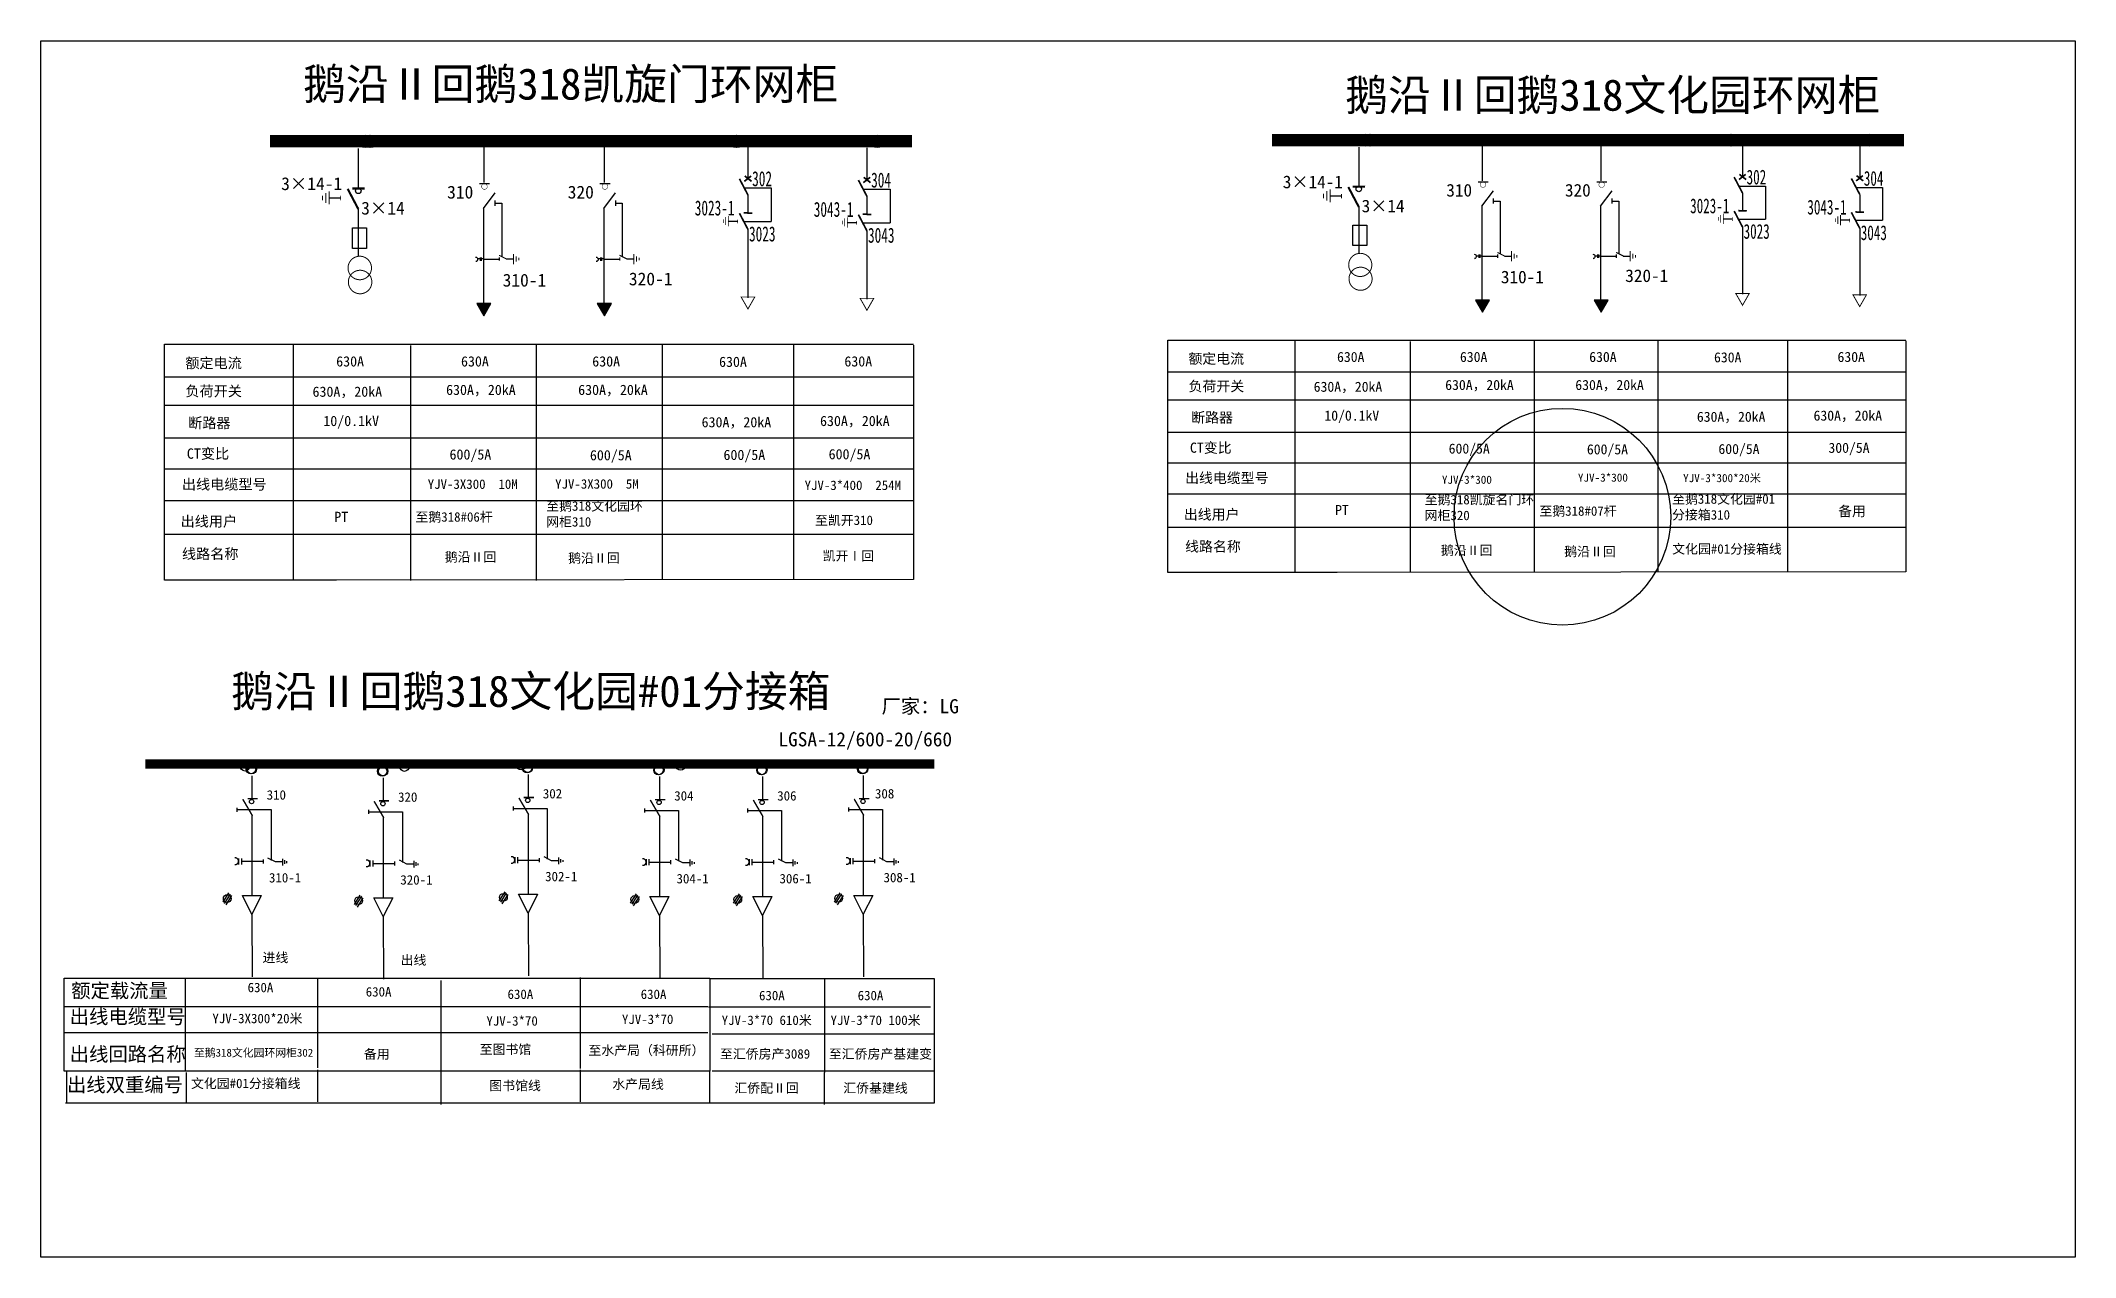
# Model space of a CAD drawing. Extents: x -2 to 428, y -374 to -116.
import ezdxf

# ---------------------------------------------------------------- set-up
doc = ezdxf.new("R2010")
doc.units = 0
doc.header["$LTSCALE"] = 0.774411
doc.linetypes.add('CENTER', pattern=[50.8, 31.75, -6.35, 6.35, -6.35])
doc.layers.get('0').update_dxf_attribs({"linetype": 'CONTINUOUS'})
for name, color, linetype in [('1', 7, 'CONTINUOUS'), ('10KV线路', 7, 'CONTINUOUS'), ('2', 7, 'CONTINUOUS'), ('用户电缆', 7, 'CENTER')]:
    doc.layers.add(name, color=color, linetype=linetype)
doc.styles.add('HZ', font='')
doc.styles.get("Standard").update_dxf_attribs({"font": '', "height": 2.5})
doc.styles.add('字体', font='', dxfattribs={"height": 2.5})
doc.styles.add('宋体', font='')
doc.styles.get('HZ').set_extended_font_data('SimSun')
doc.styles.get('Standard').set_extended_font_data('SimSun')
doc.styles.get('字体').set_extended_font_data('SimSun')
doc.styles.get('宋体').set_extended_font_data('SimSun')

# ---------------------------------------------------------------- blocks, each defined once
blk = doc.blocks.new('JD')
for points in [[(-2, 0.2), (-2, -0.2), (2, 0.2), (2, -0.2)], [(1, -1.2), (1, -0.8), (-1, -1.2), (-1, -0.8)], [(-0.5, -1.8), (-0.5, -2.2), (0.5, -1.8), (0.5, -2.2)]]:
    blk.add_trace(points)

msp = doc.modelspace()

# ---------------------------------------------------------------- hatches: boundary and pattern name
for points in [[(91.36, -174.43), (92.85, -171.85), (89.87, -171.85)], [(116.86, -174.43), (118.35, -171.85), (115.37, -171.85)], [(302.66, -173.63), (304.13, -171.09), (301.19, -171.09)], [(327.78, -173.63), (329.25, -171.09), (326.31, -171.09)]]:
    msp.add_hatch(color=256).paths.add_polyline_path(points)

# ---------------------------------------------------------------- linework, layer by layer
for p, q in [((64.79, -139), (64.79, -147.67)), ((91.4, -146.23), (91.4, -138.85)), ((116.9, -146.23), (116.9, -138.85)), ((147.25, -138.58), (147.25, -145.52)), ((172.42, -138.86), (172.42, -145.8)), ((276.5, -138.74), (276.5, -147.28)), ((302.71, -145.86), (302.71, -138.59)), ((327.82, -145.86), (327.82, -138.59)), ((357.7, -138.32), (357.7, -145.16)), ((382.5, -138.6), (382.5, -145.44)), ((301.73, -146.1), (303.86, -146.1)), ((326.85, -146.1), (328.97, -146.1)), ((61.07, -149.53), (58.66, -149.53)), ((90.42, -146.47), (92.57, -146.47)), ((93.7, -150.03), (93.7, -151.15)), ((93.73, -150.59), (95.16, -150.59)), ((95.16, -150.59), (95.16, -161.91)), ((115.92, -146.47), (118.07, -146.47)), ((119.2, -150.03), (119.2, -151.15)), ((119.23, -150.59), (120.66, -150.59)), ((120.66, -150.59), (120.66, -161.91)), ((146.46, -147.36), (152.17, -147.36)), ((147.25, -148.87), (147.25, -152.68)), ((152.17, -147.36), (152.17, -154.45)), ((171.63, -147.65), (177.34, -147.65)), ((172.42, -149.15), (172.42, -152.96)), ((177.34, -147.65), (177.34, -154.73)), ((272.84, -149.11), (270.46, -149.11)), ((304.97, -149.6), (304.97, -150.7)), ((305, -150.16), (306.41, -150.16)), ((306.41, -150.16), (306.41, -161.3)), ((330.08, -149.6), (330.08, -150.7)), ((330.11, -150.16), (331.52, -150.16)), ((331.52, -150.16), (331.52, -161.3)), ((356.92, -146.98), (362.55, -146.98)), ((357.7, -148.45), (357.7, -152.21)), ((362.55, -146.98), (362.55, -153.96)), ((381.72, -147.25), (387.34, -147.25)), ((382.5, -148.73), (382.5, -152.49)), ((387.34, -147.25), (387.34, -154.23)), ((64.79, -151.84), (64.79, -161.86)), ((91.26, -151.7), (91.26, -172.3)), ((116.76, -151.7), (116.76, -172.3)), ((145.06, -154.45), (143.13, -154.45)), ((146.35, -154.45), (152.17, -154.45)), ((170.24, -154.73), (168.31, -154.73)), ((171.52, -154.73), (177.34, -154.73)), ((276.5, -151.39), (276.5, -161.25)), ((302.56, -151.25), (302.56, -171.54)), ((327.68, -151.25), (327.68, -171.54)), ((355.55, -153.95), (353.65, -153.95)), ((356.82, -153.96), (362.55, -153.96)), ((380.35, -154.23), (378.44, -154.23)), ((381.61, -154.23), (387.34, -154.23)), ((147.25, -156.16), (147.25, -170.61)), ((172.42, -156.44), (172.42, -170.89)), ((357.7, -155.64), (357.7, -169.87)), ((382.5, -155.91), (382.5, -170.14)), ((91.36, -162.42), (94.64, -162.42)), ((96.09, -162.39), (97.6, -162.39)), ((116.86, -162.42), (120.14, -162.42)), ((121.59, -162.39), (123.1, -162.39)), ((302.66, -161.81), (305.9, -161.81)), ((307.32, -161.78), (308.81, -161.78)), ((327.78, -161.81), (331.01, -161.81)), ((332.44, -161.78), (333.92, -161.78)), ((51.02, -180.44), (51.02, -230.35)), ((75.84, -180.72), (75.84, -230.42)), ((262.94, -179.55), (262.94, -228.7)), ((287.38, -179.83), (287.38, -228.77)), ((23.77, -187.31), (43.61, -187.31)), ((43.52, -187.31), (60.25, -187.31)), ((56.95, -187.31), (182.3, -187.31)), ((236.1, -186.31), (255.64, -186.31)), ((255.55, -186.31), (272.03, -186.31)), ((268.78, -186.31), (392.23, -186.31)), ((23.77, -193.33), (43.53, -193.33)), ((43.43, -193.33), (60.17, -193.33)), ((59.89, -193.33), (182.3, -193.33)), ((236.1, -192.24), (255.56, -192.24)), ((255.46, -192.24), (271.95, -192.24)), ((271.67, -192.24), (392.23, -192.24)), ((236.1, -205.53), (255.42, -205.53)), ((255.32, -205.53), (271.81, -205.53)), ((271.53, -205.53), (392.23, -205.53)), ((23.77, -206.81), (43.39, -206.81)), ((43.29, -206.81), (60.03, -206.81)), ((59.74, -206.81), (182.3, -206.81)), ((2.54, -314.53), (139.15, -314.53)), ((2.54, -334.25), (2.54, -314.53)), ((28.19, -314.53), (28.19, -334.25)), ((56.16, -314.71), (56.16, -333.52)), ((82.23, -315.05), (82.23, -334.78)), ((111.74, -314.4), (111.74, -333.67)), ((139.15, -314.53), (139.15, -334.25)), ((163.41, -314.79), (163.41, -334.51)), ((2.73, -320.58), (138.79, -320.58)), ((2.73, -326.08), (138.79, -326.08)), ((139.15, -334.25), (2.54, -334.25)), ((139.44, -341.02), (2.84, -341.02))]:
    msp.add_line(p, q)
at = {"linetype": 'Continuous'}
for p, q in [((139.14, -314.65), (186.62, -314.65)), ((186.62, -314.65), (186.62, -340.97)), ((138.88, -320.64), (185.84, -320.64)), ((139.67, -326.37), (186.62, -326.37)), ((3.04, -334.23), (3.04, -341)), ((28.37, -334.53), (28.37, -341)), ((56.16, -333.94), (56.16, -340.71)), ((82.27, -334.53), (82.27, -341.3)), ((111.73, -333.94), (111.73, -340.71)), ((139.14, -334.23), (139.14, -341)), ((139.67, -334.19), (186.62, -334.19)), ((163.4, -334.49), (163.4, -341.26)), ((186.62, -340.97), (139.14, -340.97))]:
    msp.add_line(p, q, dxfattribs=at)
at = {"color": 7, "linetype": 'Continuous'}
msp.add_lwpolyline([(-2.41, -116.23), (428.12, -116.23), (428.12, -373.61), (-2.41, -373.61)], close=True, dxfattribs=at)
for points, const_width in [([(46.12, -137.49), (181.94, -137.49)], 2.64), ([(258.11, -137.25), (391.87, -137.25)], 2.6), ([(147.25, -148.87), (145.45, -145.45)], 0.36), ([(147.93, -144.85), (146.48, -145.98)], 0.36), ([(146.57, -144.85), (148.01, -145.98)], 0.36), ([(172.42, -149.15), (170.62, -145.73)], 0.36), ([(173.1, -145.13), (171.66, -146.26)], 0.36), ([(171.74, -145.13), (173.19, -146.26)], 0.36), ([(301.73, -146.1), (303.86, -146.1)], 0.181), ([(326.85, -146.1), (328.97, -146.1)], 0.181), ([(357.7, -148.45), (355.93, -145.09)], 0.355), ([(358.37, -144.5), (356.95, -145.61)], 0.355), ([(357.04, -144.5), (358.46, -145.61)], 0.355), ([(382.5, -148.73), (380.73, -145.37)], 0.355), ([(383.17, -144.77), (381.74, -145.89)], 0.355), ([(381.83, -144.77), (383.25, -145.89)], 0.355), ([(57.23, -149.01), (57.23, -149.99)], 0.196), ([(57.94, -148.42), (57.94, -150.53)], 0.196), ([(58.64, -148.09), (58.64, -150.86)], 0.196), ([(61.07, -149.04), (61.07, -150.02)], 0.196), ([(64.79, -151.84), (62.55, -147.58)], 0.45), ([(66.17, -147.5), (63.51, -147.49)], 0.45), ([(90.42, -146.47), (92.57, -146.47)], 0.183), ([(115.92, -146.47), (118.07, -146.47)], 0.183), ([(269.05, -148.6), (269.05, -149.56)], 0.193), ([(269.75, -148.02), (269.75, -150.1)], 0.193), ([(270.44, -147.7), (270.44, -150.42)], 0.193), ([(272.84, -148.63), (272.84, -149.59)], 0.193), ([(276.5, -151.39), (274.29, -147.19)], 0.443), ([(277.85, -147.11), (275.24, -147.1)], 0.443), ([(142.03, -154.04), (142.03, -154.82)], 0.157), ([(142.55, -153.56), (142.55, -155.25)], 0.157), ([(143.11, -153.3), (143.11, -155.51)], 0.157), ([(145.06, -154.06), (145.06, -154.84)], 0.157), ([(147.25, -156.16), (145.45, -152.74)], 0.36), ([(148.16, -152.71), (146.33, -152.65)], 0.36), ([(167.2, -154.32), (167.2, -155.1)], 0.157), ([(167.73, -153.84), (167.73, -155.53)], 0.157), ([(168.29, -153.58), (168.29, -155.79)], 0.157), ([(170.24, -154.34), (170.24, -155.12)], 0.157), ([(172.42, -156.44), (170.62, -153.03)], 0.36), ([(173.34, -152.99), (171.51, -152.93)], 0.36), ([(352.56, -153.55), (352.56, -154.32)], 0.155), ([(353.08, -153.08), (353.08, -154.74)], 0.155), ([(353.63, -152.82), (353.63, -155)], 0.155), ([(355.55, -153.57), (355.55, -154.34)], 0.155), ([(357.7, -155.64), (355.93, -152.27)], 0.355), ([(358.61, -152.24), (356.8, -152.18)], 0.355), ([(377.36, -153.82), (377.36, -154.59)], 0.155), ([(377.87, -153.35), (377.87, -155.02)], 0.155), ([(378.43, -153.1), (378.43, -155.28)], 0.155), ([(380.35, -153.85), (380.35, -154.62)], 0.155), ([(382.5, -155.91), (380.73, -152.55)], 0.355), ([(383.4, -152.52), (381.59, -152.46)], 0.355), ([(94.58, -161.62), (96.18, -162.42)], 0.24), ([(94.64, -162.05), (94.64, -162.79)], 0.24), ([(120.08, -161.62), (121.68, -162.42)], 0.24), ([(120.14, -162.05), (120.14, -162.79)], 0.24), ([(305.84, -161.02), (307.41, -161.81)], 0.237), ([(305.9, -161.44), (305.9, -162.17)], 0.237), ([(330.95, -161.02), (332.53, -161.81)], 0.237), ([(331.01, -161.44), (331.01, -162.17)], 0.237)]:
    msp.add_lwpolyline(points, dxfattribs=dict(const_width=const_width))
for points, const_width in [([(302.2, -146.69, 1), (303.37, -146.69, 1)], 0.0903), ([(327.31, -146.69, 1), (328.49, -146.69, 1)], 0.0903), ([(90.89, -147.08, 1), (92.08, -147.08, 1)], 0.0917), ([(116.39, -147.08, 1), (117.58, -147.08, 1)], 0.0917), ([(67.59, -164.31, -1), (62.62, -164.31, -1)], 0.21), ([(279.26, -163.66, -1), (274.36, -163.66, -1)], 0.207), ([(67.66, -167.28, -1), (62.69, -167.28, -1)], 0.21), ([(279.32, -166.59, -1), (274.43, -166.59, -1)], 0.207)]:
    msp.add_lwpolyline(points, format="xyb", close=True, dxfattribs=dict(const_width=const_width))
at = {"linetype": 'Continuous'}
for points in [[(63.54, -155.79), (66.5, -155.79), (66.5, -160.16), (63.54, -160.16)], [(275.27, -155.28), (278.18, -155.28), (278.18, -159.58), (275.27, -159.58)]]:
    msp.add_lwpolyline(points, close=True, dxfattribs=at)
for points in [[(89.61, -162, -0.877934), (89.63, -162.97)], [(115.11, -162, -0.877934), (115.13, -162.97)], [(300.94, -161.39, -0.877934), (300.96, -162.35)], [(326.06, -161.39, -0.877934), (326.08, -162.35)]]:
    msp.add_lwpolyline(points, format="xyb")
for points in [[(90.55, -162.41), (90.04, -162.41)], [(90.55, -162.07), (90.55, -162.8)], [(90.78, -162.07), (90.78, -162.8)], [(91.36, -162.41), (90.78, -162.41)], [(116.05, -162.41), (115.54, -162.41)], [(116.05, -162.07), (116.05, -162.8)], [(116.28, -162.07), (116.28, -162.8)], [(116.86, -162.41), (116.28, -162.41)], [(301.87, -161.8), (301.37, -161.8)], [(301.87, -161.46), (301.87, -162.18)], [(302.09, -161.46), (302.09, -162.18)], [(302.66, -161.8), (302.09, -161.8)], [(326.98, -161.8), (326.48, -161.8)], [(326.98, -161.46), (326.98, -162.18)], [(327.2, -161.46), (327.2, -162.18)], [(327.77, -161.8), (327.2, -161.8)]]:
    msp.add_lwpolyline(points)
for points in [[(91.36, -174.43), (92.85, -171.85), (89.87, -171.85)], [(116.86, -174.43), (118.35, -171.85), (115.37, -171.85)], [(302.66, -173.63), (304.13, -171.09), (301.19, -171.09)], [(327.78, -173.63), (329.25, -171.09), (326.31, -171.09)]]:
    msp.add_lwpolyline(points, close=True)
for points, const_width in [([(145.8, -170.45), (147.25, -172.98), (148.69, -170.45)], 0.203), ([(170.98, -170.73), (172.42, -173.26), (173.87, -170.73)], 0.203), ([(356.28, -169.71), (357.7, -172.21), (359.13, -169.71)], 0.2), ([(381.07, -169.99), (382.5, -172.48), (383.92, -169.99)], 0.2)]:
    msp.add_lwpolyline(points, close=True, dxfattribs=dict(const_width=const_width))
at = {"linetype": 'Continuous', "const_width": 2}
for points in [[(19.75, -269.26), (103.21, -269.26)], [(103.23, -269.26), (186.69, -269.26)]]:
    msp.add_lwpolyline(points, dxfattribs=at)
for centre, radius in [((66.26, -137.52), 1.31), ((67.07, -137.52), 1.31), ((67.39, -137.52), 1.31), ((144.76, -137.52), 1.31), ((144.88, -137.52), 1.31), ((174.59, -137.52), 1.31), ((277.94, -137.28), 1.29), ((278.74, -137.28), 1.29), ((279.06, -137.28), 1.29), ((355.25, -137.28), 1.29), ((355.38, -137.28), 1.29), ((384.64, -137.28), 1.29), ((64.79, -148), 0.586), ((276.5, -147.6), 0.577), ((40.8, -269.74), 0.996), ((74.54, -269.81), 0.996), ((99.24, -269.48), 0.996), ((132.98, -269.55), 0.996)]:
    msp.add_circle(centre, radius)
at = {"color": 1, "linetype": 'Continuous'}
msp.add_circle((319.59, -216.94), 22.92, dxfattribs=at)
at = {"layer": '1'}
for points in [[(89.61, -161.99, -0.877934), (89.63, -162.96)], [(115.11, -161.99, -0.877934), (115.13, -162.96)], [(300.94, -161.38, -0.877934), (300.96, -162.34)], [(326.05, -161.38, -0.877934), (326.07, -162.34)]]:
    msp.add_lwpolyline(points, format="xyb", dxfattribs=at)
at = {"layer": '10KV线路'}
for p, q in [((42.27, -271.74), (42.27, -276.69)), ((70.07, -272.18), (70.07, -277.13)), ((100.71, -271.48), (100.71, -276.43)), ((128.5, -271.92), (128.5, -276.87)), ((150.3, -271.92), (150.3, -276.87)), ((171.65, -271.7), (171.65, -276.65)), ((100.71, -279.77), (100.71, -296.82)), ((42.27, -280.03), (42.27, -297.08)), ((70.07, -280.48), (70.07, -297.53)), ((128.5, -280.22), (128.5, -297.27)), ((150.3, -280.22), (150.3, -297.27)), ((171.65, -280), (171.65, -297.05)), ((100.71, -300.82), (98.71, -296.82)), ((98.71, -296.82), (102.71, -296.82)), ((102.71, -296.82), (100.71, -300.82)), ((171.65, -301.05), (169.65, -297.05)), ((169.65, -297.05), (173.65, -297.05)), ((173.65, -297.05), (171.65, -301.05)), ((40.27, -297.08), (44.27, -297.08)), ((42.27, -301.08), (40.27, -297.08)), ((44.27, -297.08), (42.27, -301.08)), ((68.07, -297.53), (72.07, -297.53)), ((70.07, -301.53), (68.07, -297.53)), ((72.07, -297.53), (70.07, -301.53)), ((126.5, -297.27), (130.5, -297.27)), ((128.5, -301.27), (126.5, -297.27)), ((130.5, -297.27), (128.5, -301.27)), ((148.3, -297.27), (152.3, -297.27)), ((150.3, -301.27), (148.3, -297.27)), ((152.3, -297.27), (150.3, -301.27))]:
    msp.add_line(p, q, dxfattribs=at)
at = {"layer": '10KV线路', "linetype": 'CENTER'}
for p, q in [((42.27, -301.08), (42.34, -314.3)), ((100.71, -300.82), (100.78, -314.04)), ((128.5, -301.27), (128.57, -314.48)), ((150.3, -301.27), (150.37, -314.48)), ((171.65, -301.05), (171.71, -314.26)), ((70.07, -301.53), (70.14, -314.74))]:
    msp.add_line(p, q, dxfattribs=at)
at = {"layer": '10KV线路', "const_width": 0.3}
for points in [[(42.4, -280.21), (40.34, -276.69)], [(41.38, -276.6), (43.52, -276.6)], [(70.2, -280.65), (68.14, -277.13)], [(69.17, -277.05), (71.32, -277.05)], [(100.84, -279.94), (98.78, -276.43)], [(99.81, -276.34), (101.96, -276.34)], [(128.64, -280.39), (126.58, -276.87)], [(127.61, -276.79), (129.76, -276.79)], [(150.43, -280.39), (148.37, -276.87)], [(149.4, -276.79), (151.55, -276.79)], [(171.78, -280.17), (169.72, -276.65)], [(170.75, -276.56), (172.9, -276.56)]]:
    msp.add_lwpolyline(points, dxfattribs=at)
at = {"layer": '10KV线路'}
for centre, radius in [((42.08, -270.36), 1), ((42.25, -270.32), 1), ((69.87, -270.8), 1), ((70.05, -270.77), 1), ((100.51, -270.1), 1), ((100.69, -270.06), 1), ((128.31, -270.54), 1), ((128.49, -270.51), 1), ((150.1, -270.54), 1), ((150.28, -270.51), 1), ((171.45, -270.32), 1), ((171.63, -270.28), 1), ((42.22, -277.21), 0.451), ((70.01, -277.65), 0.451), ((100.65, -276.95), 0.451), ((128.45, -277.39), 0.451), ((150.24, -277.39), 0.451), ((171.59, -277.17), 0.451)]:
    msp.add_circle(centre, radius, dxfattribs=at)
at = {"layer": '2'}
for p, q in [((91.26, -151.7), (93.74, -148.38)), ((116.76, -151.7), (119.24, -148.38)), ((302.56, -151.25), (305.01, -147.98)), ((327.68, -151.25), (330.13, -147.98)), ((23.77, -180.44), (43.53, -180.44)), ((23.77, -230.35), (23.77, -180.44)), ((43.43, -180.44), (60.17, -180.44)), ((59.89, -180.44), (182.3, -180.44)), ((102.45, -180.49), (102.45, -230.42)), ((129.06, -180.65), (129.06, -230.1)), ((156.89, -180.65), (156.89, -230.26)), ((182.3, -180.62), (182.3, -230.23)), ((236.1, -179.55), (255.56, -179.55)), ((236.1, -228.7), (236.1, -179.55)), ((255.46, -179.55), (271.95, -179.55)), ((271.67, -179.55), (392.23, -179.55)), ((313.59, -179.6), (313.59, -228.77)), ((339.79, -179.76), (339.79, -228.46)), ((367.2, -179.76), (367.2, -228.62)), ((392.23, -179.73), (392.23, -228.59)), ((23.77, -200.26), (56.71, -200.26)), ((43.02, -200.26), (59.76, -200.26)), ((59.47, -200.26), (182.3, -200.26)), ((236.1, -199.08), (268.54, -199.08)), ((255.06, -199.08), (271.54, -199.08)), ((271.26, -199.08), (392.23, -199.08)), ((23.77, -213.48), (182.3, -213.48)), ((236.1, -212.09), (392.23, -212.09)), ((255.56, -219.19), (236.1, -219.19)), ((271.95, -219.19), (255.46, -219.19)), ((392.23, -219.19), (271.67, -219.19)), ((43.53, -220.69), (23.77, -220.69)), ((60.17, -220.69), (43.43, -220.69)), ((182.3, -220.69), (59.89, -220.69)), ((43.53, -230.35), (23.77, -230.35)), ((60.17, -230.35), (43.43, -230.35)), ((182.3, -230.23), (59.89, -230.35)), ((255.56, -228.7), (236.1, -228.7)), ((271.95, -228.7), (255.46, -228.7)), ((392.23, -228.59), (271.67, -228.7))]:
    msp.add_line(p, q, dxfattribs=at)
at = {"layer": '用户电缆'}
for p, q in [((39.12, -278.5), (39.12, -279.35)), ((39.16, -278.89), (46.33, -278.89)), ((46.33, -278.89), (46.33, -289.63)), ((66.92, -278.94), (66.92, -279.8)), ((66.95, -279.34), (74.13, -279.34)), ((74.13, -279.34), (74.13, -290.07)), ((97.56, -278.24), (97.56, -279.09)), ((97.59, -278.63), (104.77, -278.63)), ((104.77, -278.63), (104.77, -289.37)), ((125.36, -278.68), (125.36, -279.54)), ((125.39, -279.08), (132.57, -279.08)), ((132.57, -279.08), (132.57, -289.81)), ((147.15, -278.68), (147.15, -279.54)), ((147.18, -279.08), (154.36, -279.08)), ((154.36, -279.08), (154.36, -289.81)), ((168.5, -278.46), (168.5, -279.32)), ((168.53, -278.85), (175.71, -278.85)), ((175.71, -278.85), (175.71, -289.59)), ((39.47, -289.22), (39.47, -290.5)), ((40.06, -289.22), (40.06, -290.5)), ((40.12, -289.83), (44.62, -289.83)), ((44.66, -289.43), (44.66, -290.28)), ((45.61, -289.1), (47.19, -289.89)), ((47.19, -289.89), (48.71, -289.89)), ((48.73, -289.29), (48.73, -290.71)), ((49.23, -290.34), (49.23, -289.61)), ((49.69, -290.2), (49.69, -289.84)), ((49.69, -290.2), (49.69, -290.2)), ((67.26, -289.66), (67.26, -290.94)), ((67.86, -289.66), (67.86, -290.94)), ((67.92, -290.27), (72.42, -290.27)), ((72.45, -289.87), (72.45, -290.73)), ((73.41, -289.55), (74.99, -290.34)), ((74.99, -290.34), (76.5, -290.34)), ((76.52, -289.73), (76.52, -291.15)), ((77.03, -290.78), (77.03, -290.05)), ((77.49, -290.65), (77.49, -290.28)), ((77.49, -290.65), (77.49, -290.65)), ((97.9, -288.96), (97.9, -290.24)), ((98.5, -288.96), (98.5, -290.24)), ((98.56, -289.57), (103.06, -289.57)), ((103.09, -289.17), (103.09, -290.02)), ((104.05, -288.84), (105.63, -289.63)), ((105.63, -289.63), (107.14, -289.63)), ((107.16, -289.03), (107.16, -290.44)), ((107.67, -290.08), (107.67, -289.35)), ((108.13, -289.94), (108.13, -289.57)), ((108.13, -289.94), (108.13, -289.94)), ((125.7, -289.4), (125.7, -290.68)), ((126.3, -289.4), (126.3, -290.68)), ((126.36, -290.01), (130.85, -290.01)), ((130.89, -289.61), (130.89, -290.47)), ((131.84, -289.28), (133.42, -290.08)), ((133.42, -290.08), (134.94, -290.08)), ((134.96, -289.47), (134.96, -290.89)), ((135.46, -290.52), (135.46, -289.79)), ((135.92, -290.39), (135.92, -290.02)), ((135.92, -290.39), (135.92, -290.39)), ((147.5, -289.4), (147.5, -290.68)), ((148.09, -289.4), (148.09, -290.68)), ((148.15, -290.01), (152.65, -290.01)), ((152.68, -289.61), (152.68, -290.47)), ((153.64, -289.28), (155.22, -290.08)), ((155.22, -290.08), (156.73, -290.08)), ((156.75, -289.47), (156.75, -290.89)), ((157.26, -290.52), (157.26, -289.79)), ((157.72, -290.39), (157.72, -290.02)), ((157.72, -290.39), (157.72, -290.39)), ((168.84, -289.18), (168.84, -290.46)), ((169.44, -289.18), (169.44, -290.46)), ((169.5, -289.79), (174, -289.79)), ((174.03, -289.39), (174.03, -290.24)), ((174.99, -289.06), (176.57, -289.85)), ((176.57, -289.85), (178.08, -289.85)), ((178.1, -289.25), (178.1, -290.67)), ((178.61, -290.3), (178.61, -289.57)), ((179.07, -290.16), (179.07, -289.8)), ((179.07, -290.16), (179.07, -290.16))]:
    msp.add_line(p, q, dxfattribs=at)
at = {"layer": '用户电缆', "linetype": 'Continuous'}
for p, q in [((37.34, -296.53), (36.1, -298.49)), ((37.65, -296.78), (36.42, -298.74)), ((65.13, -296.97), (63.9, -298.94)), ((95.77, -296.27), (94.54, -298.23)), ((96.09, -296.52), (94.86, -298.48)), ((96.42, -296.84), (95.19, -298.8)), ((123.57, -296.71), (122.34, -298.68)), ((123.89, -296.97), (122.65, -298.93)), ((145.37, -296.71), (144.13, -298.68)), ((145.68, -296.97), (144.45, -298.93)), ((166.71, -296.49), (165.48, -298.45)), ((167.03, -296.74), (165.8, -298.71)), ((167.36, -297.06), (166.13, -299.02)), ((37.99, -297.1), (36.75, -299.06)), ((65.45, -297.23), (64.22, -299.19)), ((65.78, -297.54), (64.55, -299.51)), ((124.22, -297.28), (122.99, -299.24)), ((146.01, -297.28), (144.78, -299.24))]:
    msp.add_line(p, q, dxfattribs=at)
for centre in [(37.06, -297.72), (95.5, -297.46), (166.44, -297.68), (64.86, -298.17), (123.3, -297.91), (145.09, -297.91)]:
    msp.add_circle(centre, 0.825, dxfattribs=at)
at = {"layer": '用户电缆'}
for centre in [(38.78, -289.81), (66.58, -290.26), (97.22, -289.55), (125.01, -290), (146.81, -290), (168.16, -289.77)]:
    msp.add_arc(centre, 0.687, 260.5324, 99.4676, dxfattribs=at)

# ---------------------------------------------------------------- block references
at = {"rotation": 90}
for p, xscale, yscale, zscale in [((97.62, -162.44), 0.5610023694262054, 0.5610023694262054, 0.5610023695252753), ((123.12, -162.44), 0.5610023694262054, 0.5610023694262054, 0.5610023695252753), ((308.83, -161.82), 0.5525023335258084, 0.5525023335258084, 0.5525023336233772), ((333.95, -161.82), 0.5525023335258084, 0.5525023335258084, 0.5525023336233772)]:
    msp.add_blockref('JD', p, dxfattribs=dict(at, xscale=xscale, yscale=yscale, zscale=zscale))

# ---------------------------------------------------------------- texts
for s, height, style, p in [('鹅沿Ⅱ回鹅318文化园环网柜', 6.6441, '字体', (273.62, -131.04)), ('额定电流', 2.192, 'HZ', (28.19, -185.52)), ('额定电流', 2.159, 'HZ', (240.45, -184.56)), ('负荷开关', 2.192, 'HZ', (28.21, -191.45)), ('负荷开关', 2.159, 'HZ', (240.47, -190.4)), ('断路器', 2.192, 'HZ', (28.79, -198.18)), ('断路器', 2.159, 'HZ', (241.04, -197.02)), ('CT变比', 2.192, 'HZ', (28.51, -204.67)), ('CT变比', 2.159, 'HZ', (240.77, -203.41)), ('出线电缆型号', 2.192, 'HZ', (27.46, -211.17)), ('出线电缆型号', 2.159, 'HZ', (239.74, -209.81)), ('出线用户', 2.159, 'HZ', (239.47, -217.53)), ('出线用户', 2.192, 'HZ', (27.19, -219)), ('线路名称', 2.192, 'HZ', (27.48, -225.88)), ('线路名称', 2.159, 'HZ', (239.75, -224.3)), ('鹅沿Ⅱ回鹅318文化园#01分接箱', 6.6441, '字体', (37.89, -257.16)), ('厂家：LG', 3, 'HZ', (175.51, -258.53)), ('LGSA-12/600-20/660', 3, 'HZ', (153.7, -265.52)), ('额定载流量', 3, 'HZ', (4.04, -318.7)), ('出线电缆型号', 3, 'HZ', (3.73, -324.2)), ('出线回路名称', 3, 'HZ', (3.73, -332.13)), ('至鹅318文化园环网柜302', 1.683, 'HZ', (30.01, -331.17)), ('备用', 2, 'HZ', (65.97, -331.61)), ('至图书馆', 2, 'HZ', (90.48, -330.61)), ('至水产局（科研所）', 2, 'HZ', (113.49, -330.81)), ('至汇侨房产3089', 2, 'HZ', (141.33, -331.58)), ('至汇侨房产基建变', 2, 'HZ', (164.37, -331.58)), ('出线双重编号', 3, 'HZ', (3.14, -338.61)), ('水产局线', 2, 'HZ', (118.54, -337.99)), ('图书馆线', 2, 'HZ', (92.52, -338.28)), ('汇侨配Ⅱ回', 2, 'HZ', (144.38, -338.8)), ('汇侨基建线', 2, 'HZ', (167.42, -338.8))]:
    msp.add_text(s, height=height, dxfattribs=dict(style=style)).set_placement(p)
for s, height, p in [('3×14-1', 2.713, (48.47, -147.83)), ('3×14-1', 2.672, (260.42, -147.43)), ('3×14', 2.713, (65.4, -153)), ('310', 2.713, (83.59, -149.62)), ('320', 2.713, (109.1, -149.62)), ('3×14', 2.672, (277.1, -152.53)), ('310', 2.672, (295.02, -149.2)), ('320', 2.672, (320.13, -149.2)), ('310-1', 2.713, (95.33, -168.25)), ('320-1', 2.713, (122.05, -167.98)), ('310-1', 2.672, (306.57, -167.55)), ('320-1', 2.672, (332.89, -167.28)), ('630A', 2.164, (60.12, -185.15)), ('630A', 2.164, (86.53, -185.15)), ('630A', 2.164, (114.3, -185.15)), ('630A', 2.164, (141.13, -185.24)), ('630A', 2.164, (167.65, -185.15)), ('630A', 2.131, (271.9, -184.19)), ('630A', 2.131, (297.91, -184.19)), ('630A', 2.131, (325.26, -184.19)), ('630A', 2.131, (351.67, -184.28)), ('630A', 2.131, (377.8, -184.19)), ('630A，20kA', 2.164, (55.11, -191.56)), ('630A，20kA', 2.164, (83.37, -191.17)), ('630A，20kA', 2.164, (111.32, -191.17)), ('630A，20kA', 2.131, (266.96, -190.5)), ('630A，20kA', 2.131, (294.79, -190.12)), ('630A，20kA', 2.131, (322.32, -190.12)), ('10/0.1kV', 2.164, (57.4, -197.75)), ('630A，20kA', 2.164, (137.44, -198.01)), ('630A，20kA', 2.164, (162.5, -197.75)), ('10/0.1kV', 2.131, (269.22, -196.6)), ('630A，20kA', 2.131, (348.04, -196.85)), ('630A，20kA', 2.131, (372.73, -196.6)), ('600/5A', 2.131, (295.52, -203.58)), ('600/5A', 2.131, (324.77, -203.74)), ('600/5A', 2.131, (352.6, -203.67)), ('300/5A', 2.131, (375.88, -203.42)), ('600/5A', 2.164, (84.1, -204.84)), ('600/5A', 2.164, (113.81, -205)), ('600/5A', 2.164, (142.07, -204.93)), ('600/5A', 2.164, (164.32, -204.78)), ('YJV-3X300  10M', 2, (79.48, -211.04)), ('YJV-3X300  5M', 2, (106.44, -211)), ('YJV-3*400  254M', 2, (159.23, -211.28)), ('YJV-3*300', 1.727, (294.09, -209.97)), ('YJV-3*300', 1.727, (322.87, -209.52)), ('YJV-3*300*20米', 1.727, (345.13, -209.62)), ('PT', 2.131, (271.5, -216.59)), ('至鹅318#07杆', 2, (314.72, -216.73)), ('备用', 2.131, (377.96, -216.82)), ('PT', 2.164, (59.72, -218.05)), ('至鹅318#06杆', 2, (76.89, -217.98)), ('至凯开310', 2, (161.43, -218.68)), ('鹅沿Ⅱ回', 2, (293.87, -225.05)), ('鹅沿Ⅱ回', 2, (319.97, -225.28)), ('鹅沿Ⅱ回', 2, (83.09, -226.45)), ('鹅沿Ⅱ回', 2, (109.19, -226.68)), ('凯开Ⅰ回', 2, (163.05, -226.2)), ('进线', 2, (44.53, -311.2)), ('出线', 2, (73.75, -311.72)), ('630A', 2, (41.37, -317.52)), ('630A', 2, (66.37, -318.44)), ('630A', 2, (96.37, -318.96)), ('630A', 2, (124.55, -318.96)), ('630A', 2, (149.59, -319.22)), ('630A', 2, (170.46, -319.22)), ('YJV-3X300*20米', 2, (33.92, -324.08)), ('YJV-3*70', 2, (91.9, -324.61)), ('YJV-3*70', 2, (120.58, -324.25)), ('YJV-3*70 610米', 2, (141.68, -324.46)), ('YJV-3*70 100米', 2, (164.72, -324.46))]:
    msp.add_text(s, height=height).set_placement(p)
at = {"style": '宋体', "width": 0.65}
for s, height, p in [('302', 3.172, (148.13, -147.01)), ('304', 3.172, (173.31, -147.29)), ('302', 3.124, (358.57, -146.63)), ('304', 3.124, (383.37, -146.91)), ('3023-1', 3.172, (135.99, -153.2)), ('3043-1', 3.172, (161.17, -153.49)), ('3023-1', 3.124, (346.62, -152.73)), ('3043-1', 3.124, (371.42, -153)), ('3023', 3.172, (147.47, -158.69)), ('3043', 3.172, (172.65, -158.97)), ('3023', 3.124, (357.93, -158.13)), ('3043', 3.124, (382.72, -158.41))]:
    msp.add_text(s, height=height, dxfattribs=at).set_placement(p)
at = {"insert": (53.12, -122.05), "char_height": 6.6441, "width": 1358.6846, "attachment_point": 1, "style": '字体'}
msp.add_mtext('鹅沿Ⅱ回鹅318凯旋门环网柜', dxfattribs=at)
at = {"char_height": 2, "attachment_point": 1}
for s, insert, width in [('至鹅318文化园环网柜310', (104.55, -213.67), 22.1034), ('至鹅318凯旋名门环网柜320', (290.44, -212.32), 23.784), ('至鹅318文化园#01分接箱310', (342.79, -212.19), 23.784), ('文化园#01分接箱线', (342.82, -222.75), 30.7118), ('文化园#01分接箱线', (29.38, -335.82), 30.7118)]:
    msp.add_mtext(s, dxfattribs=dict(at, insert=insert, width=width))
at = {"layer": '10KV线路'}
for s, p in [('310', (45.41, -276.79)), ('320', (73.21, -277.24)), ('302', (103.85, -276.53)), ('304', (131.65, -276.98)), ('306', (153.44, -276.98)), ('308', (174.12, -276.53)), ('310-1', (45.89, -294.31)), ('302-1', (104.33, -294.05)), ('304-1', (132.13, -294.5)), ('306-1', (153.92, -294.5)), ('308-1', (175.94, -294.27)), ('320-1', (73.69, -294.76))]:
    msp.add_text(s, height=2, dxfattribs=at).set_placement(p)

doc.saveas('drawing.dxf')
